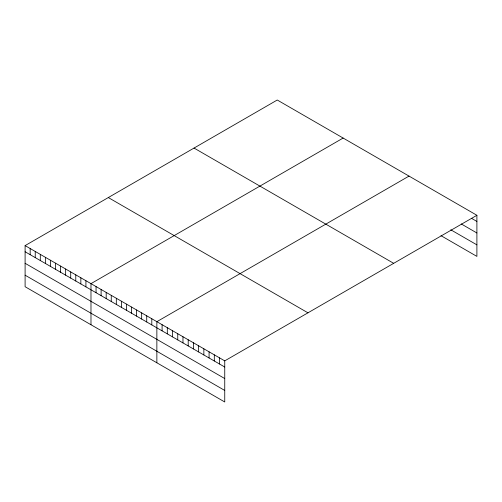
<?xml version="1.0" encoding="UTF-8"?>
<svg xmlns="http://www.w3.org/2000/svg" width="502" height="502" viewBox="0 0 502 502"><rect width="100%" height="100%" fill="white"/><g stroke="black" fill="none" stroke-linecap="round" stroke-linejoin="round"><path stroke-width="0.75" d="M476.9 215.283L224.745 360.863L224.745 401.983L25.1 286.717L25.1 245.603L277.255 100.017L476.9 215.283L476.9 256.397L441.001 235.676M343.136 138.056L90.981 283.636L90.981 324.75M409.023 176.095L156.862 321.675L156.862 362.789M471.679 218.433L476.9 221.445M461.238 223.936L476.9 232.978M450.79 229.79L476.9 244.863M194.042 148.065L393.687 263.324M108.313 197.562L307.958 312.821M25.1 245.603L224.745 360.863M25.1 251.759L224.745 367.025M25.1 263.299L224.745 378.558M25.1 275.184L224.745 390.443M219.525 357.851L219.525 364.013M214.304 354.832L214.304 360.994M209.077 351.82L209.077 357.982M203.856 348.808L203.856 354.964M198.635 345.79L198.635 351.952M193.414 342.778L193.414 348.94M188.194 339.76L188.194 345.922M182.973 336.748L182.973 342.91M177.752 333.736L177.752 339.892M172.531 330.718L172.531 336.88M167.31 327.706L167.31 333.868M162.09 324.687L162.09 330.849M151.799 318.751L151.799 324.907M146.728 315.821L146.728 321.983M141.664 312.897L141.664 319.059M136.594 309.972L136.594 316.135M131.524 307.048L131.524 313.204M126.46 304.118L126.46 310.28M121.39 301.194L121.39 307.356M116.32 298.27L116.32 304.425M111.256 295.339L111.256 301.501M106.186 292.415L106.186 298.577M101.115 289.491L101.115 295.653M96.051 286.567L96.051 292.722M85.917 280.712L85.917 286.874M80.847 277.788L80.847 283.95M75.777 274.858L75.777 281.02M70.713 271.933L70.713 278.095M65.643 269.009L65.643 275.171M60.573 266.085L60.573 272.241M55.509 263.155L55.509 269.317M50.438 260.231L50.438 266.393M45.375 257.306L45.375 263.468M40.304 254.376L40.304 260.538M35.234 251.452L35.234 257.614M30.17 248.528L30.17 254.69"/></g></svg>
